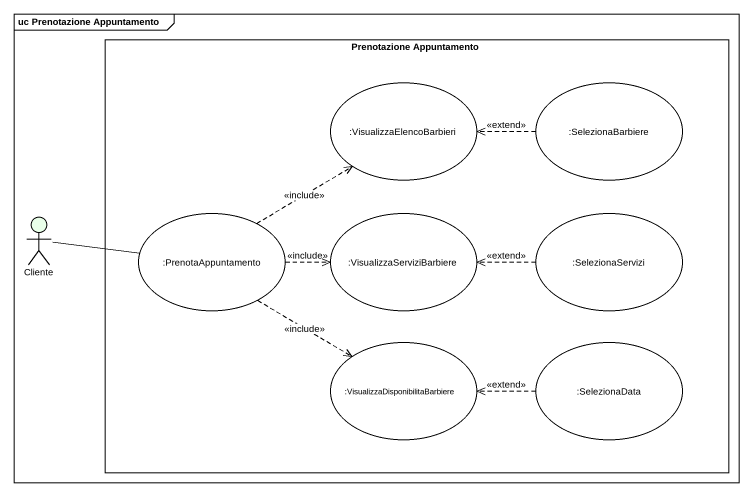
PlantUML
@startuml
mainframe uc Prenotazione Appuntamento
rectangle "Prenotazione Appuntamento" as Prenotazione_Appuntamento {
  usecase ":VisualizzaElencoBarbieri" as VisualizzaElencoBarbieri
  usecase ":SelezionaBarbiere" as SelezionaBarbiere
  usecase ":PrenotaAppuntamento" as PrenotaAppuntamento
  usecase ":VisualizzaServiziBarbiere" as VisualizzaServiziBarbiere
  usecase ":SelezionaServizi" as SelezionaServizi
  usecase ":VisualizzaDisponibilitaBarbiere" as VisualizzaDisponibilitaBarbi
  usecase ":SelezionaData" as SelezionaData
}
actor Cliente #E9FFE9
SelezionaBarbiere .left.> VisualizzaElencoBarbieri : <<extend>>
Cliente -right- PrenotaAppuntamento
PrenotaAppuntamento .up.> VisualizzaElencoBarbieri : <<include>>
PrenotaAppuntamento .right.> VisualizzaServiziBarbiere : <<include>>
PrenotaAppuntamento ..> VisualizzaDisponibilitaBarbi : <<include>>
SelezionaServizi .left.> VisualizzaServiziBarbiere : <<extend>>
SelezionaData .left.> VisualizzaDisponibilitaBarbi : <<extend>>
@enduml
